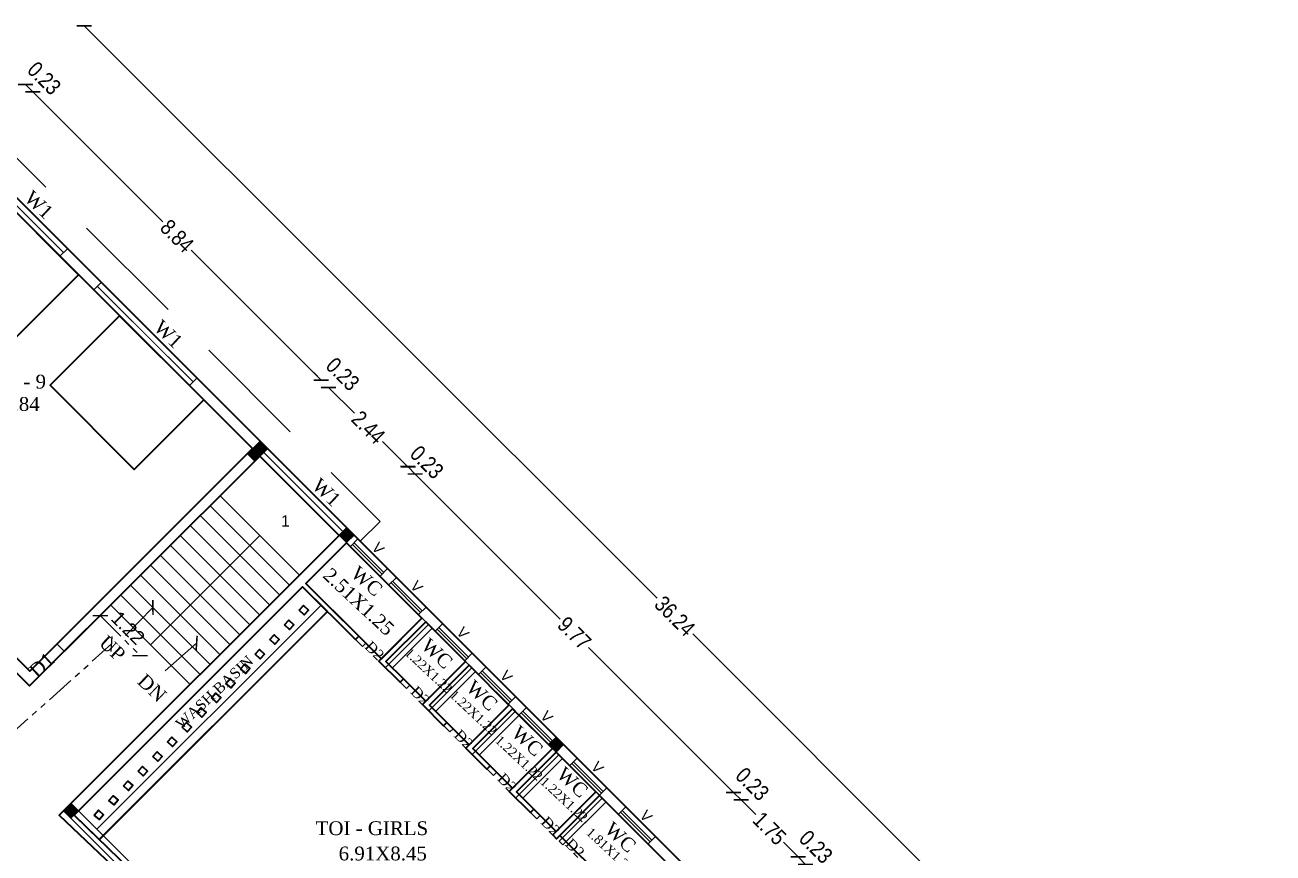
# Model space of a CAD drawing. Header units: metres. Extents: x 43 to 977, y 102 to 459.
# Drawn here: x 796.61 to 823.69, y 245.33 to 263.3 of the extents above; entities that cross this region are included whole.
import ezdxf

# ---------------------------------------------------------------- set-up
doc = ezdxf.new("R2010")
doc.units = ezdxf.units.M
doc.header["$MEASUREMENT"] = 0
doc.header["$PDMODE"] = 3
doc.linetypes.add('HIDDEN', pattern=[0.375, 0.25, -0.125])
doc.linetypes.add('PHANTOM2', pattern=[1.25, 0.625, -0.125, 0.125, -0.125, 0.125, -0.125])
doc.layers.get('0').update_dxf_attribs({"lineweight": 0})
doc.layers.get('Defpoints').update_dxf_attribs({"lineweight": 0})
for name, color, linetype, lineweight in [('BLK_1_FLR_3_BLT_UP_AREA', 4, 'Continuous', 35), ('BLK_1_FLR_3_CARPET_AREA', 10, 'Continuous', 35), ('BLK_1_FLR_3_EXIT_WIDTH_STAIR', 4, 'Continuous', 30), ('BLK_1_FLR_3_REGULAR_ROOM_8', 117, 'Continuous', 35), ('BLK_1_FLR_3_ROOM_8_LIGHT_VENTILATION_1', 4, 'Continuous', 35), ('BLK_1_FLR_3_ROOM_8_LIGHT_VENTILATION_2', 4, 'Continuous', 35), ('BLK_1_FLR_3_WASH', 4, 'Continuous', 35), ('BLK_1_FLR_3_WATER_CLOSET', 4, 'Continuous', 35), ('Column', 1, 'Continuous', 0), ('DIST_EXIT', 7, 'Continuous', 35), ('DOOR', 1, 'Continuous', 0), ('ELEV', 2, 'Continuous', 0), ('fence', 15, 'Continuous', 0), ('hatch', 7, 'Continuous', 0), ('ILAND', 7, 'Continuous', 0), ('Staircase', 140, 'Continuous', 0), ('TEXT', 130, 'Continuous', 0), ('WALL', 7, 'Continuous', 0), ('WIN', 13, 'Continuous', 0)]:
    doc.layers.add(name, color=color, linetype=linetype, lineweight=lineweight)
doc.styles.add('ARIAL', font='arial.ttf')
doc.styles.add('ARIAL NARROW', font='')
doc.styles.add('style2', font='romantic.ttf')
doc.styles.add('style4', font='swissek.ttf')
doc.styles.add('visa', font='swissc.ttf')
doc.styles.get('ARIAL NARROW').set_extended_font_data('Lydian BT')
doc.dimstyles.new('o3', dxfattribs={"dimscale": 0.23, "dimtxt": 0.9, "dimasz": 1, "dimexe": 5, "dimexo": 9, "dimgap": 0.23, "dimtad": 0, "dimzin": 3, "dimdsep": 46, "dimtxsty": 'visa', "dimblk": 'ARCHTICK', "dimcen": 0.09, "dimse1": 1, "dimse2": 1, "dimclrd": 7, "dimclre": 256, "dimclrt": 7, "dimadec": 0, "dimazin": 0, "dimtfac": 0.23, "dimtofl": 0, "dimtmove": 2, "dimatfit": 1, "dimldrblk": 'ARCHTICK', "dimfxl": 0, "dimtolj": 1, "dimtzin": 0, "dimarcsym": 0})
doc.dimstyles.new('OPEN SPACE', dxfattribs={"dimtxt": 0.3, "dimasz": 0.23, "dimexe": 0.1875, "dimexo": 0.0625, "dimgap": 0.09, "dimtad": 3, "dimzin": 0, "dimdsep": 46, "dimtxsty": 'ARIAL', "dimblk": 'OBLIQUE', "dimcen": 0.09, "dimse1": 1, "dimse2": 1, "dimclrd": 6, "dimclre": 6, "dimclrt": 7, "dimadec": 0, "dimazin": 0, "dimtfac": 0.5, "dimtix": 1, "dimtmove": 0, "dimatfit": 3, "dimfxl": 0, "dimtolj": 1, "dimtzin": 0, "dimarcsym": 0})

# ---------------------------------------------------------------- blocks, each defined once
blk = doc.blocks.new('_ArchTick')
at = {"color": 0, "const_width": 0.15}
blk.add_lwpolyline([(-0.5, -0.5), (0.5, 0.5)], dxfattribs=at)
blk = doc.blocks.new('*D249')
at = {"layer": 'Defpoints', "color": 0, "lineweight": 30}
for p in [(796.685, 259.288), (767.391, 237.329), (771.083, 233.644)]:
    blk.add_point(p, dxfattribs=at)
at = {"layer": 'WALL', "color": 7, "lineweight": -2}
for p, q in [((792.993, 262.974), (780.579, 250.539)), ((767.391, 237.329), (779.805, 249.764))]:
    blk.add_line(p, q, dxfattribs=at)
at = {"layer": 'WALL', "color": 7, "lineweight": -2, "xscale": 0.23, "yscale": 0.23, "zscale": 0.23}
for p, rotation in [((792.993, 262.974), 45.04675149173291), ((767.391, 237.329), 225.0467514917329)]:
    blk.add_blockref('_ArchTick', p, dxfattribs=dict(at, rotation=rotation))
at = {"layer": 'WALL', "color": 7, "insert": (780.192, 250.152), "char_height": 0.345, "attachment_point": 5, "rotation": 45.0468, "style": 'visa'}
blk.add_mtext('\\A1;36.24', dxfattribs=at)
blk = doc.blocks.new('*D70')
at = {"layer": 'Defpoints', "color": 0, "lineweight": 30}
for p in [(796.784, 261.844), (795.02, 260.403), (795.182, 260.241)]:
    blk.add_point(p, dxfattribs=at)
at = {"layer": 'WALL', "color": 7, "lineweight": -2}
blk.add_line((796.623, 262.005), (796.784, 261.844), dxfattribs=at)
at = {"layer": 'WALL', "color": 7, "lineweight": -2, "xscale": 0.23, "yscale": 0.23, "zscale": 0.23}
for p, rotation in [((796.623, 262.005), 134.9999999999899), ((796.784, 261.844), 314.9999999999899)]:
    blk.add_blockref('_ArchTick', p, dxfattribs=dict(at, rotation=rotation))
at = {"layer": 'WALL', "color": 7, "insert": (797.029, 262.141), "char_height": 0.345, "attachment_point": 5, "rotation": 315, "style": 'visa'}
blk.add_mtext('\\A1;0.23', dxfattribs=at)
blk = doc.blocks.new('*D71')
at = {"layer": 'Defpoints', "color": 0, "lineweight": 30}
for p in [(795.182, 260.241), (803.038, 255.589), (800.801, 253.353)]:
    blk.add_point(p, dxfattribs=at)
at = {"layer": 'WALL', "color": 7, "lineweight": -2}
for p, q in [((796.784, 261.844), (799.606, 259.022)), ((803.038, 255.589), (800.217, 258.411))]:
    blk.add_line(p, q, dxfattribs=at)
at = {"layer": 'WALL', "color": 7, "lineweight": -2, "xscale": 0.23, "yscale": 0.23, "zscale": 0.23}
for p, rotation in [((796.784, 261.844), 135.0000000061167), ((803.038, 255.589), 315.0000000061167)]:
    blk.add_blockref('_ArchTick', p, dxfattribs=dict(at, rotation=rotation))
at = {"layer": 'WALL', "color": 7, "insert": (799.911, 258.716), "char_height": 0.345, "attachment_point": 5, "rotation": 315, "style": 'visa'}
blk.add_mtext('\\A1;8.84', dxfattribs=at)
blk = doc.blocks.new('*D72')
at = {"layer": 'Defpoints', "color": 0, "lineweight": 30}
for p in [(803.2, 255.428), (800.801, 253.353), (800.963, 253.191)]:
    blk.add_point(p, dxfattribs=at)
at = {"layer": 'WALL', "color": 7, "lineweight": -2}
for p, q in [((803.038, 255.589), (802.876, 255.752)), ((803.2, 255.428), (803.362, 255.265))]:
    blk.add_line(p, q, dxfattribs=at)
at = {"layer": 'WALL', "color": 7, "lineweight": -2, "xscale": 0.23, "yscale": 0.23, "zscale": 0.23}
for p, rotation in [((803.038, 255.589), 315.0000000061167), ((803.2, 255.428), 135.0000000061167)]:
    blk.add_blockref('_ArchTick', p, dxfattribs=dict(at, rotation=rotation))
at = {"layer": 'WALL', "color": 7, "insert": (803.504, 255.721), "char_height": 0.345, "attachment_point": 5, "rotation": 315, "style": 'visa'}
blk.add_mtext('\\A1;0.23', dxfattribs=at)
blk = doc.blocks.new('*D73')
at = {"layer": 'Defpoints', "color": 0, "lineweight": 30}
for p in [(804.924, 253.704), (800.963, 253.191), (802.687, 251.467)]:
    blk.add_point(p, dxfattribs=at)
at = {"layer": 'WALL', "color": 7, "lineweight": -2}
for p, q in [((803.2, 255.428), (803.757, 254.871)), ((804.924, 253.704), (804.367, 254.261))]:
    blk.add_line(p, q, dxfattribs=at)
at = {"layer": 'WALL', "color": 7, "lineweight": -2, "xscale": 0.23, "yscale": 0.23, "zscale": 0.23}
for p, rotation in [((803.2, 255.428), 135.0000000061167), ((804.924, 253.704), 315.0000000061167)]:
    blk.add_blockref('_ArchTick', p, dxfattribs=dict(at, rotation=rotation))
at = {"layer": 'WALL', "color": 7, "insert": (804.062, 254.566), "char_height": 0.345, "attachment_point": 5, "rotation": 315, "style": 'visa'}
blk.add_mtext('\\A1;2.44', dxfattribs=at)
blk = doc.blocks.new('*D74')
at = {"layer": 'Defpoints', "color": 0, "lineweight": 30}
for p in [(805.076, 253.552), (802.677, 251.476), (802.791, 251.267)]:
    blk.add_point(p, dxfattribs=at)
at = {"layer": 'WALL', "color": 7, "lineweight": -2}
blk.add_line((804.914, 253.713), (805.076, 253.552), dxfattribs=at)
at = {"layer": 'WALL', "color": 7, "lineweight": -2, "xscale": 0.23, "yscale": 0.23, "zscale": 0.23}
for p, rotation in [((804.914, 253.713), 135.0000000061167), ((805.076, 253.552), 315.0000000061167)]:
    blk.add_blockref('_ArchTick', p, dxfattribs=dict(at, rotation=rotation))
at = {"layer": 'WALL', "color": 7, "insert": (805.33, 253.809), "char_height": 0.345, "attachment_point": 5, "rotation": 315, "style": 'visa'}
blk.add_mtext('\\A1;0.23', dxfattribs=at)
blk = doc.blocks.new('*D75')
at = {"layer": 'Defpoints', "color": 0, "lineweight": 30}
for p in [(802.791, 251.267), (811.985, 246.643), (809.322, 243.98)]:
    blk.add_point(p, dxfattribs=at)
at = {"layer": 'WALL', "color": 7, "lineweight": -2}
for p, q in [((805.076, 253.552), (808.224, 250.404)), ((811.985, 246.643), (808.837, 249.791))]:
    blk.add_line(p, q, dxfattribs=at)
at = {"layer": 'WALL', "color": 7, "lineweight": -2, "xscale": 0.23, "yscale": 0.23, "zscale": 0.23}
for p, rotation in [((805.076, 253.552), 135.0000000061167), ((811.985, 246.643), 315.0000000061167)]:
    blk.add_blockref('_ArchTick', p, dxfattribs=dict(at, rotation=rotation))
at = {"layer": 'WALL', "color": 7, "insert": (808.53, 250.097), "char_height": 0.345, "attachment_point": 5, "rotation": 315, "style": 'visa'}
blk.add_mtext('\\A1;9.77', dxfattribs=at)
blk = doc.blocks.new('*D76')
at = {"layer": 'Defpoints', "color": 0, "lineweight": 30}
for p in [(812.146, 246.481), (809.322, 243.98), (809.512, 243.847)]:
    blk.add_point(p, dxfattribs=at)
at = {"layer": 'WALL', "color": 7, "lineweight": -2}
blk.add_line((811.985, 246.643), (812.146, 246.481), dxfattribs=at)
at = {"layer": 'WALL', "color": 7, "lineweight": -2, "xscale": 0.23, "yscale": 0.23, "zscale": 0.23}
for p, rotation in [((811.985, 246.643), 135.0000000061167), ((812.146, 246.481), 315.0000000061167)]:
    blk.add_blockref('_ArchTick', p, dxfattribs=dict(at, rotation=rotation))
at = {"layer": 'WALL', "color": 7, "insert": (812.391, 246.825), "char_height": 0.345, "attachment_point": 5, "rotation": 315, "style": 'visa'}
blk.add_mtext('\\A1;0.23', dxfattribs=at)
blk = doc.blocks.new('*D77')
at = {"layer": 'Defpoints', "color": 0, "lineweight": 30}
for p in [(813.385, 245.243), (809.512, 243.847), (810.601, 242.46)]:
    blk.add_point(p, dxfattribs=at)
at = {"layer": 'WALL', "color": 7, "lineweight": -2}
for p, q in [((812.146, 246.481), (812.466, 246.162)), ((813.385, 245.243), (813.065, 245.563))]:
    blk.add_line(p, q, dxfattribs=at)
at = {"layer": 'WALL', "color": 7, "lineweight": -2, "xscale": 0.23, "yscale": 0.23, "zscale": 0.23}
for p, rotation in [((812.146, 246.481), 135.0000000061167), ((813.385, 245.243), 315.0000000061167)]:
    blk.add_blockref('_ArchTick', p, dxfattribs=dict(at, rotation=rotation))
at = {"layer": 'WALL', "color": 7, "insert": (812.765, 245.862), "char_height": 0.345, "attachment_point": 5, "rotation": 315, "style": 'visa'}
blk.add_mtext('\\A1;1.75', dxfattribs=at)
blk = doc.blocks.new('*D78')
at = {"layer": 'Defpoints', "color": 0, "lineweight": 30}
for p in [(813.546, 245.081), (810.601, 242.46), (810.78, 242.315)]:
    blk.add_point(p, dxfattribs=at)
at = {"layer": 'WALL', "color": 7, "lineweight": -2}
blk.add_line((813.385, 245.243), (813.546, 245.081), dxfattribs=at)
at = {"layer": 'WALL', "color": 7, "lineweight": -2, "xscale": 0.23, "yscale": 0.23, "zscale": 0.23}
for p, rotation in [((813.385, 245.243), 135.0000000061167), ((813.546, 245.081), 315.0000000061167)]:
    blk.add_blockref('_ArchTick', p, dxfattribs=dict(at, rotation=rotation))
at = {"layer": 'WALL', "color": 7, "insert": (813.769, 245.462), "char_height": 0.345, "attachment_point": 5, "rotation": 315, "style": 'visa'}
blk.add_mtext('\\A1;0.23', dxfattribs=at)
blk = doc.blocks.new('*D81')
at = {"layer": 'Defpoints', "color": 0, "lineweight": 30}
for p in [(795.295, 260.677), (823.523, 237.656), (820.922, 235.054)]:
    blk.add_point(p, dxfattribs=at)
at = {"layer": 'WALL', "color": 7, "lineweight": -2}
for p, q in [((797.896, 263.279), (810.323, 250.855)), ((823.523, 237.656), (811.097, 250.081))]:
    blk.add_line(p, q, dxfattribs=at)
at = {"layer": 'WALL', "color": 7, "lineweight": -2, "xscale": 0.23, "yscale": 0.23, "zscale": 0.23}
for p, rotation in [((797.896, 263.279), 135.004635779225), ((823.523, 237.656), 315.004635779225)]:
    blk.add_blockref('_ArchTick', p, dxfattribs=dict(at, rotation=rotation))
at = {"layer": 'WALL', "color": 7, "insert": (810.71, 250.468), "char_height": 0.345, "attachment_point": 5, "rotation": 315.0046, "style": 'visa'}
blk.add_mtext('\\A1;36.24', dxfattribs=at)
blk = doc.blocks.new('_Oblique')
at = {"color": 0, "linetype": 'ByBlock', "lineweight": -2}
blk.add_line((-0.5, -0.5), (0.5, 0.5), dxfattribs=at)
blk = doc.blocks.new('*D860')
at = {"layer": 'Defpoints', "color": 0, "lineweight": 30}
for p in [(798.492, 249.865), (798.492, 249.865), (786.903, 239.477)]:
    blk.add_point(p, dxfattribs=at)
at = {"layer": 'DIST_EXIT', "color": 7, "linetype": 'PHANTOM2', "lineweight": -2}
blk.add_line((786.903, 239.477), (798.492, 249.865), dxfattribs=at)
at = {"layer": 'DIST_EXIT', "color": 7, "lineweight": -2, "xscale": 0.23, "yscale": 0.23, "zscale": 0.23}
for p, rotation in [((798.492, 249.865), 41.87082986993954), ((786.903, 239.477), 221.8708298699395)]:
    blk.add_blockref('_Oblique', p, dxfattribs=dict(at, rotation=rotation))
at = {"layer": 'DIST_EXIT', "color": 7, "lineweight": 35, "insert": (792.535, 244.852), "char_height": 0.3, "attachment_point": 5, "rotation": 41.8708, "style": 'ARIAL'}
blk.add_mtext('\\A1;15.56', dxfattribs=at)
blk = doc.blocks.new('*D907')
at = {"layer": 'BLK_1_FLR_3_EXIT_WIDTH_STAIR', "color": 1, "linetype": 'PHANTOM2', "lineweight": -2}
blk.add_line((798.249, 250.474), (799.108, 249.615), dxfattribs=at)
at = {"layer": 'Defpoints', "color": 0, "lineweight": 30}
for p in [(798.586, 250.811), (799.445, 249.952), (799.108, 249.615)]:
    blk.add_point(p, dxfattribs=at)
at = {"layer": 'BLK_1_FLR_3_EXIT_WIDTH_STAIR', "color": 1, "lineweight": -2, "xscale": 0.23, "yscale": 0.23, "zscale": 0.23}
for p, rotation in [((798.249, 250.474), 135.0000000004698), ((799.108, 249.615), 315.0000000004699)]:
    blk.add_blockref('_Oblique', p, dxfattribs=dict(at, rotation=rotation))
at = {"layer": 'BLK_1_FLR_3_EXIT_WIDTH_STAIR', "color": 1, "lineweight": 35, "insert": (798.849, 250.215), "char_height": 0.3, "attachment_point": 5, "rotation": 315, "style": 'ARIAL'}
blk.add_mtext('\\A1;1.22', dxfattribs=at)

msp = doc.modelspace()

# ---------------------------------------------------------------- hatches: boundary and pattern name
at = {"layer": 'hatch'}
h = msp.add_hatch(dxfattribs=at)
h.set_pattern_fill('ANSI31', color=256, scale=0.025396, angle=90, style=0)
h.set_pattern_definition([(135, (6172.2093928, 1824.65195), (0.0022447263868, 0.0022447263868), [])])
h.paths.add_polyline_path([(801.44017, 253.99141), (801.60179, 253.82979), (801.87116, 254.09916), (801.70954, 254.26078)])
h = msp.add_hatch(dxfattribs=at)
h.set_pattern_fill('ANSI31', color=256, scale=0.025396, angle=90, style=0)
h.set_pattern_definition([(135, (6172.2093928, 1824.65195), (0.0022447263868, 0.0022447263868), [])])
h.paths.add_polyline_path([(801.44017, 253.99141), (801.60179, 253.82979), (801.87116, 254.09916), (801.70954, 254.26078)])
h = msp.add_hatch(dxfattribs=at)
h.set_pattern_fill('ANSI31', color=256, scale=0.025396, angle=90, style=0)
h.set_pattern_definition([(135, (6174.0885392, 1822.778976), (0.0022447263868, 0.0022447263868), [])])
h.paths.add_polyline_path([(803.42707, 252.22619), (803.58869, 252.06457), (803.75031, 252.22619), (803.58869, 252.38781)])
h = msp.add_hatch(dxfattribs=at)
h.set_pattern_fill('ANSI31', color=256, scale=0.025396, angle=90, style=0)
h.set_pattern_definition([(315, (2378.6865913, 5618.180924), (0.0022447263868, 0.0022447263868), [])])
h.paths.add_polyline_path([(808.29542, 247.68107), (808.1338, 247.84269), (807.97218, 247.68107), (808.1338, 247.51945)])
h = msp.add_hatch(dxfattribs=at)
h.set_pattern_fill('ANSI31', color=256, scale=0.025396, angle=90, style=0)
h.set_pattern_definition([(135, (6168.216335, 1816.906772), (0.0022447263868, 0.0022447263868), [])])
h.paths.add_polyline_path([(797.77036, 246.24624), (797.60874, 246.40786), (797.44712, 246.24624), (797.60874, 246.08462)])
h = msp.add_hatch(dxfattribs=at)
h.set_pattern_fill('ANSI31', color=256, scale=0.025396, angle=90, style=0)
h.set_pattern_definition([(135, (6168.216335, 1816.906772), (0.0022447263868, 0.0022447263868), [])])
h.paths.add_polyline_path([(797.77036, 246.24624), (797.60874, 246.40786), (797.44712, 246.24624), (797.60874, 246.08462)])

# ---------------------------------------------------------------- linework, layer by layer
at = {"layer": 'BLK_1_FLR_3_BLT_UP_AREA', "color": 26, "lineweight": 35}
msp.add_lwpolyline([(795.29486, 260.67749), (820.91994, 235.05241), (808.76937, 222.90184)], dxfattribs=at)
at = {"layer": 'BLK_1_FLR_3_CARPET_AREA', "color": 15, "lineweight": 35, "ltscale": 20}
for points in [[(790.31881, 255.38237), (796.71216, 248.95383), (801.70846, 253.94063), (803.42766, 252.22143), (797.35247, 246.14625), (801.66288, 242.05632), (799.28317, 239.67662), (795.28082, 243.64895)], [(803.81303, 240.1994), (797.67819, 246.14873), (802.63606, 251.10659), (803.7797, 249.96294), (803.85153, 250.03478), (802.70789, 251.17842), (803.58928, 252.05981), (805.22431, 250.42477), (804.29051, 249.49097), (804.74843, 249.03304), (804.82026, 249.10488), (804.44315, 249.48199), (805.30512, 250.34396), (806.1671, 249.48199), (805.23329, 248.54818), (805.69122, 248.09026), (805.76305, 248.16209), (805.38593, 248.5392), (806.24791, 249.40118), (807.10988, 248.5392), (806.17608, 247.6054), (806.634, 247.14747), (806.70583, 247.21931), (806.32872, 247.59642), (807.19069, 248.45839), (808.05267, 247.59642), (807.11886, 246.66261), (807.57679, 246.20469), (807.64862, 246.27652), (807.2715, 246.65363), (808.13348, 247.51561), (808.99545, 246.65363), (808.06165, 245.71983), (808.14246, 245.63902), (809.07626, 246.57282), (810.49333, 245.15575)]]:
    msp.add_lwpolyline(points, dxfattribs=at)
at = {"layer": 'BLK_1_FLR_3_REGULAR_ROOM_8', "color": 3, "lineweight": 35, "ltscale": 20}
msp.add_lwpolyline([(795.29277, 260.35632), (790.46284, 255.52639), (796.71691, 249.27232), (801.54684, 254.10225)], close=True, dxfattribs=at)
at = {"layer": 'BLK_1_FLR_3_ROOM_8_LIGHT_VENTILATION_1', "color": 3, "lineweight": 35, "ltscale": 20}
msp.add_lwpolyline([(795.94232, 259.70677), (794.43618, 258.20063), (796.26788, 256.36893), (797.77402, 257.87507)], close=True, dxfattribs=at)
at = {"layer": 'BLK_1_FLR_3_ROOM_8_LIGHT_VENTILATION_2', "color": 3, "lineweight": 35, "ltscale": 20}
msp.add_lwpolyline([(798.66206, 256.98703), (797.15593, 255.48088), (798.98329, 253.65354), (800.49067, 255.15842)], close=True, dxfattribs=at)
at = {"layer": 'BLK_1_FLR_3_WASH', "color": 55, "lineweight": 35, "ltscale": 20}
msp.add_line((798.226, 245.61907), (803.17479, 250.56786), dxfattribs=at)
msp.add_lwpolyline([(803.17479, 250.56786), (802.63606, 251.10659), (797.67819, 246.14873), (798.2252, 245.61826)], close=True, dxfattribs=at)
at = {"layer": 'BLK_1_FLR_3_WASH', "color": 60, "lineweight": 35}
for points in [[(802.55941, 250.5961), (802.65209, 250.69836), (802.76213, 250.59863), (802.66946, 250.49637)], [(802.24203, 250.27872), (802.3347, 250.38098), (802.44475, 250.28124), (802.35208, 250.17899)], [(801.92464, 249.96133), (802.01732, 250.06359), (802.12737, 249.96386), (802.03469, 249.8616)], [(801.60726, 249.64395), (801.69993, 249.74621), (801.80998, 249.64648), (801.71731, 249.54422)], [(801.28987, 249.32657), (801.38255, 249.42882), (801.4926, 249.32909), (801.39992, 249.22683)], [(800.97249, 249.00918), (801.06516, 249.11144), (801.17521, 249.01171), (801.08254, 248.90945)], [(800.65511, 248.6918), (800.74778, 248.79406), (800.85783, 248.69432), (800.76515, 248.59206)], [(800.33772, 248.37441), (800.4304, 248.47667), (800.54044, 248.37694), (800.44777, 248.27468)], [(800.02034, 248.05703), (800.11301, 248.15929), (800.22306, 248.05955), (800.13038, 247.95729)], [(799.70295, 247.73964), (799.79563, 247.8419), (799.90567, 247.74217), (799.813, 247.63991)], [(799.38557, 247.42226), (799.47824, 247.52452), (799.58829, 247.42478), (799.49562, 247.32253)], [(799.06818, 247.10487), (799.16086, 247.20713), (799.27091, 247.1074), (799.17823, 247.00514)], [(798.7508, 246.78749), (798.84347, 246.88975), (798.95352, 246.79002), (798.86085, 246.68776)], [(798.43341, 246.47011), (798.52609, 246.57236), (798.63614, 246.47263), (798.54346, 246.37037)], [(798.11603, 246.15272), (798.20871, 246.25498), (798.31875, 246.15525), (798.22608, 246.05299)]]:
    msp.add_lwpolyline(points, close=True, dxfattribs=at)
at = {"layer": 'BLK_1_FLR_3_WATER_CLOSET', "color": 2, "lineweight": 35, "ltscale": 20}
for points in [[(803.58928, 252.05981), (802.70789, 251.17842), (804.34292, 249.54338), (805.22431, 250.42477)], [(805.30512, 250.34396), (804.44315, 249.48199), (804.82026, 249.10488), (805.30512, 248.62001), (806.1671, 249.48199)], [(806.24791, 249.40118), (805.38593, 248.5392), (805.76305, 248.16209), (806.24791, 247.67723), (807.10988, 248.5392)], [(808.05267, 247.59642), (807.19069, 248.45839), (806.32872, 247.59642), (806.70583, 247.21931), (807.19069, 246.73444)], [(808.99545, 246.65363), (808.13348, 247.51561), (807.2715, 246.65363), (807.64862, 246.27652), (808.13348, 245.79166)], [(809.07626, 246.57282), (808.21429, 245.71085), (808.69409, 245.23105), (808.69755, 245.22759), (809.63136, 244.29378), (810.49333, 245.15575)]]:
    msp.add_lwpolyline(points, close=True, dxfattribs=at)
at = {"layer": 'Column'}
for points in [[(801.44017, 253.99141), (801.70954, 254.26078), (801.87116, 254.09916), (801.60179, 253.82979), (801.44017, 253.99141)], [(801.44017, 253.99141), (801.70954, 254.26078), (801.87116, 254.09916), (801.60179, 253.82979), (801.44017, 253.99141)], [(803.42707, 252.22619), (803.58869, 252.38781), (803.75031, 252.22619), (803.58869, 252.06457), (803.42707, 252.22619)], [(808.1338, 247.51945), (808.29542, 247.68107), (808.1338, 247.84269), (807.97218, 247.68107), (808.1338, 247.51945)], [(797.44712, 246.24624), (797.60874, 246.40786), (797.77036, 246.24624), (797.60874, 246.08462), (797.44712, 246.24624)], [(797.44712, 246.24624), (797.60874, 246.40786), (797.77036, 246.24624), (797.60874, 246.08462), (797.44712, 246.24624)]]:
    msp.add_lwpolyline(points, dxfattribs=at)
at = {"layer": 'DOOR', "color": 2, "ltscale": 20}
for p, q in [((803.83433, 252.14216), (803.67271, 251.98054)), ((804.31583, 251.33742), (804.47745, 251.49904)), ((804.66908, 251.30741), (804.50746, 251.14579)), ((805.15058, 250.50267), (805.3122, 250.66429)), ((805.67227, 250.30422), (805.51065, 250.1426)), ((806.15377, 249.49948), (806.31539, 249.6611)), ((806.61304, 249.36345), (806.45142, 249.20183)), ((807.09454, 248.55871), (807.25616, 248.72034)), ((807.49068, 248.48581), (807.32906, 248.32419)), ((807.97218, 247.68107), (808.1338, 247.84269)), ((808.59145, 247.38504), (808.42983, 247.22342)), ((809.07295, 246.5803), (809.23457, 246.74192)), ((809.64678, 246.32972), (809.48516, 246.1681)), ((810.12828, 245.52498), (810.2899, 245.6866))]:
    msp.add_line(p, q, dxfattribs=at)
at = {"layer": 'ELEV', "linetype": 'HIDDEN', "ltscale": 10}
for p, q in [((803.75352, 252.06135), (804.39664, 251.41823)), ((803.83433, 252.14216), (804.47745, 251.49904)), ((803.67271, 251.98054), (804.31583, 251.33742)), ((803.71761, 252.02544), (804.36073, 251.38232)), ((804.66908, 251.30741), (805.3122, 250.66429)), ((804.50746, 251.14579), (805.15058, 250.50267)), ((804.55236, 251.19069), (805.19548, 250.54757)), ((804.58827, 251.2266), (805.23139, 250.58348)), ((805.55555, 250.18749), (806.19867, 249.54438)), ((805.59146, 250.22341), (806.23458, 249.58029)), ((805.67227, 250.30422), (806.31539, 249.6611)), ((805.51065, 250.1426), (806.15377, 249.49948)), ((806.61304, 249.36345), (807.25616, 248.72034)), ((806.45142, 249.20183), (807.09454, 248.55871)), ((806.49631, 249.24673), (807.13943, 248.60361)), ((806.53223, 249.28264), (807.17535, 248.63952)), ((807.32906, 248.32419), (807.97218, 247.68107)), ((807.37396, 248.36909), (808.01708, 247.72597)), ((807.40987, 248.405), (808.05299, 247.76188)), ((807.49068, 248.48581), (808.1338, 247.84269)), ((808.42983, 247.22342), (809.07295, 246.5803)), ((808.47473, 247.26831), (809.11785, 246.62519)), ((808.51064, 247.30423), (809.15376, 246.66111)), ((808.59145, 247.38504), (809.23457, 246.74192)), ((809.48516, 246.1681), (810.12828, 245.52498)), ((809.53005, 246.21299), (810.17317, 245.56987)), ((809.56597, 246.24891), (810.20909, 245.60579)), ((809.64678, 246.32972), (810.2899, 245.6866))]:
    msp.add_line(p, q, dxfattribs=at)
at = {"layer": 'fence', "linetype": 'HIDDEN', "ltscale": 10}
msp.add_line((795.29693, 261.54154), (804.31567, 252.5228), dxfattribs=at)
at = {"layer": 'ILAND', "color": 5, "ltscale": 45}
msp.add_line((808.20202, 245.58362), (808.28283, 245.50281), dxfattribs=at)
at = {"layer": 'Staircase'}
for p, q in [((800.84757, 253.07557), (802.56201, 251.36113)), ((800.41658, 252.64458), (802.13102, 250.93014)), ((800.63207, 252.86007), (802.34918, 251.14296)), ((800.20108, 252.42908), (801.91552, 250.71464)), ((801.70716, 252.21597), (799.33673, 249.84554)), ((799.98559, 252.21359), (801.70003, 250.49915)), ((799.7701, 251.9981), (801.48454, 250.28366)), ((799.33911, 251.56711), (801.05355, 249.85267)), ((799.5546, 251.7826), (801.26904, 250.06816)), ((799.12362, 251.35162), (800.83806, 249.63718)), ((798.90812, 251.13612), (800.62732, 249.41693)), ((798.69263, 250.92063), (800.40707, 249.20619)), ((798.47713, 250.70513), (800.19157, 248.9907))]:
    msp.add_line(p, q, dxfattribs=at)
at = {"layer": 'WALL'}
for p, q in [((797.37009, 258.27817), (797.53171, 258.43979)), ((798.10259, 257.54567), (798.26421, 257.70729)), ((800.17824, 255.47002), (800.33986, 255.63164)), ((801.15046, 254.82604), (800.55785, 255.41864)), ((800.98884, 254.66442), (800.55785, 255.0954)), ((797.31119, 249.86243), (801.54851, 254.09975)), ((797.47281, 249.70081), (801.71013, 253.93813)), ((797.44712, 246.24624), (803.58869, 252.38781)), ((802.7073, 251.18318), (803.58869, 252.06457)), ((805.36469, 250.28857), (803.58869, 252.06457)), ((806.12028, 249.85621), (803.75031, 252.22619)), ((797.77036, 246.24624), (802.63547, 251.11135)), ((802.63547, 251.11135), (803.9371, 249.80971)), ((802.7073, 251.18318), (804.00893, 249.88154)), ((798.17288, 245.84371), (803.03799, 250.70882)), ((804.43088, 249.35476), (805.36469, 250.28857)), ((804.58352, 249.34578), (805.4455, 250.20776)), ((805.95866, 249.69459), (805.4455, 250.20776)), ((797.31119, 249.86243), (797.47281, 249.70081)), ((803.9371, 249.80971), (804.00893, 249.88154)), ((806.30747, 249.34578), (805.95866, 249.69459)), ((806.12028, 249.85621), (808.51092, 247.46558)), ((804.43088, 249.35476), (804.8888, 248.89684)), ((804.58352, 249.34578), (804.96064, 248.96867)), ((805.37367, 248.41198), (806.30747, 249.34578)), ((805.52631, 248.403), (806.38828, 249.26497)), ((807.25026, 248.403), (806.38828, 249.26497)), ((804.8888, 248.89684), (804.96064, 248.96867)), ((805.37367, 248.41198), (805.83159, 247.95405)), ((805.52631, 248.403), (805.90342, 248.02588)), ((806.31645, 247.46919), (807.25026, 248.403)), ((806.46909, 247.46021), (807.33107, 248.32219)), ((808.19304, 247.46021), (807.33107, 248.32219)), ((805.83159, 247.95405), (805.90342, 248.02588)), ((806.31645, 247.46919), (806.77437, 247.01127)), ((806.46909, 247.46021), (806.84621, 247.0831)), ((807.25924, 246.52641), (808.19304, 247.46021)), ((807.25924, 246.52641), (808.19304, 247.46021)), ((808.51092, 247.46558), (810.65912, 245.31737)), ((807.41188, 246.51743), (808.27385, 247.3794)), ((807.41188, 246.51743), (808.27385, 247.3794)), ((808.3493, 247.30396), (808.27385, 247.3794)), ((808.3493, 247.30396), (809.13583, 246.51743)), ((806.77437, 247.01127), (806.84621, 247.0831)), ((797.60874, 246.40786), (803.81719, 240.1994)), ((807.25924, 246.52641), (807.71716, 246.06848)), ((807.41188, 246.51743), (807.78899, 246.14031)), ((808.20202, 245.58362), (809.13583, 246.51743)), ((808.20202, 245.58362), (809.13583, 246.51743)), ((808.28283, 245.50281), (809.21664, 246.43662)), ((808.35466, 245.57464), (809.21664, 246.43662)), ((809.21664, 246.43662), (810.4975, 245.15575)), ((797.44712, 246.24624), (801.99223, 241.70112)), ((807.71716, 246.06848), (807.78899, 246.14031))]:
    msp.add_line(p, q, dxfattribs=at)
at = {"layer": 'WALL', "ltscale": 20}
msp.add_line((803.88468, 252.09181), (804.31567, 252.5228), dxfattribs=at)
at = {"layer": 'WIN', "color": 7}
for p, q in [((795.29486, 260.67749), (800.55785, 255.41864)), ((795.29492, 260.35431), (801.55101, 254.10225)), ((803.94514, 252.03135), (801.15046, 254.82604)), ((800.98884, 254.66442), (803.42707, 252.22619))]:
    msp.add_line(p, q, dxfattribs=at)
at = {"layer": 'WIN', "const_width": 0.0254}
for points in [[(797.4509, 258.35898), (795.37525, 260.43463)], [(800.25905, 255.55083), (798.1834, 257.62648)], [(801.79278, 254.02078), (803.51197, 252.30158)]]:
    msp.add_lwpolyline(points, dxfattribs=at)

# ---------------------------------------------------------------- texts
at = {"lineweight": 80, "ltscale": 20, "insert": (802.16566, 252.65896), "char_height": 0.25, "attachment_point": 1, "style": 'style4'}
msp.add_mtext_dynamic_manual_height_columns('1', width=0.852409, gutter_width=50, heights=[0], dxfattribs=at)
at = {"layer": 'TEXT', "color": 4, "style": 'style2'}
for s, height, rotation, p in [('W1', 0.3, 316.679506, (796.57308, 259.51123)), ('W1', 0.3, 316.679506, (799.38123, 256.70307)), ('W1', 0.3, 316.679506, (802.81203, 253.26979)), ('WC', 0.3, 318.885789, (803.65599, 251.35453)), ('2.51X1.25', 0.3, 316.979851, (803.05291, 251.32501)), ('UP', 0.3, 316.679506, (798.19442, 249.85825)), ('D2', 0.23, 314.343052, (803.9666, 249.79035)), ('WC', 0.3, 316.979851, (805.18281, 249.79627)), ('D1', 0.3, 42.857557, (796.87517, 249.1108)), ('WASH BASIN', 0.23, 42.890791, (800.01154, 248.00079)), ('1.22X1.22', 0.2, 316.979851, (804.83507, 249.6472)), ('DN', 0.3, 316.679506, (799.02725, 249.02542)), ('WC', 0.3, 316.979851, (806.15671, 248.88356)), ('D2', 0.23, 314.343052, (804.95736, 248.80983)), ('1.22X1.22', 0.2, 316.979851, (805.80897, 248.73449)), ('D2', 0.23, 314.343052, (805.90014, 247.86705)), ('WC', 0.3, 316.979851, (807.14255, 247.8992)), ('1.22X1.22', 0.2, 316.979851, (806.79481, 247.75013)), ('WC', 0.3, 316.979851, (808.12051, 247.00362)), ('D2', 0.23, 314.343052, (806.84293, 246.92426)), ('1.22X1.22', 0.2, 316.979851, (807.77277, 246.85455)), ('D2', 0.23, 314.343052, (807.78571, 245.98148)), ('1.81X1.22', 0.2, 316.979851, (808.76957, 245.752)), ('WC', 0.3, 316.979851, (809.16155, 245.81021)), ('D2', 0.23, 314.343052, (808.31361, 245.50716))]:
    msp.add_text(s, height=height, rotation=rotation, dxfattribs=at).set_placement(p)
for s, p in [('CLASS - 9', (795.05408, 255.4074)), ('7.21X8.84', (795.01847, 254.92194)), ('TOI - GIRLS', (802.91716, 245.71648)), ('6.91X8.45', (803.41714, 245.16759))]:
    msp.add_text(s, height=0.3, dxfattribs=at).set_placement(p)
at = {"layer": 'TEXT', "style": 'ARIAL NARROW'}
for p in [(804.11991, 251.94375), (804.95466, 251.109), (805.95785, 250.10581), (806.89862, 249.16504), (807.77626, 248.2874), (808.87703, 247.18663), (809.93235, 246.13131)]:
    msp.add_text('V', height=0.22857, rotation=311.240984, dxfattribs=at).set_placement(p)

# ---------------------------------------------------------------- dimensions: what is measured, and where the dimension line sits
at = {"layer": 'BLK_1_FLR_3_EXIT_WIDTH_STAIR', "color": 1, "lineweight": 35}
dim = msp.add_aligned_dim(p1=(798.58556, 250.81117), p2=(799.44515, 249.95157), distance=-0.47627, dimstyle='OPEN SPACE', override={"dimpost": '\\X', "dimclrd": 1, "dimclrt": 1, "dimfxl": 0, "dimarcsym": 2}, dxfattribs=at)
dim.commit()
dim.dimension.update_dxf_attribs({"geometry": '*D907', "text_midpoint": (798.84872, 250.21474)})
at = {"layer": 'DIST_EXIT', "color": 7, "lineweight": 35}
dim = msp.add_aligned_dim(p1=(786.90262, 239.47668), p2=(798.49217, 249.86473), distance=0, dimstyle='OPEN SPACE', override={"dimpost": '\\X', "dimclrd": 7, "dimfxl": 0, "dimarcsym": 2}, dxfattribs=at)
dim.commit()
dim.dimension.update_dxf_attribs({"geometry": '*D860', "text_midpoint": (792.53509, 244.85178)})
at = {"layer": 'WALL'}
for p1, p2, distance, picture, middle in [((795.29486, 260.67749), (820.92201, 235.05449), 3.67933, '*D81', (810.7099, 250.46788)), ((796.68522, 259.28808), (771.08265, 233.64369), -5.21674, '*D249', (780.19213, 250.15167))]:
    dim = msp.add_aligned_dim(p1=p1, p2=p2, distance=distance, dimstyle='o3', override={"dimtxt": 1.5, "dimpost": '\\X'}, dxfattribs=at)
    dim.commit()
    dim.dimension.update_dxf_attribs({"geometry": picture, "text_midpoint": middle})
for base, p1, p2, angle, picture, middle, dimtype in [((796.78412, 261.84351), (795.02026, 260.40288), (795.18188, 260.24126), 315, '*D70', (797.02926, 262.14107), 161), ((803.19982, 255.42782), (800.80129, 253.35253), (800.96291, 253.19091), 135, '*D72', (803.50416, 255.721), 160), ((805.07588, 253.55176), (802.67735, 251.47647), (802.79062, 251.2665), 135, '*D74', (805.33019, 253.80895), 160), ((812.14631, 246.48133), (809.32199, 243.98024), (809.51248, 243.8475), 135, '*D76', (812.39052, 246.82471), 160), ((813.54622, 245.08141), (810.60129, 242.45972), (810.77955, 242.31474), 135, '*D78', (813.76897, 245.46196), 160)]:
    dim = msp.add_linear_dim(base=base, p1=p1, p2=p2, angle=angle, dimstyle='o3', override={"dimtxt": 1.5, "dimpost": '\\X'}, dxfattribs=at)
    dim.commit()
    dim.dimension.update_dxf_attribs({"geometry": picture, "text_midpoint": middle, "dimtype": dimtype})
for base, p1, p2, picture, middle in [((803.0382, 255.58944), (795.18188, 260.24126), (800.80129, 253.35253), '*D71', (799.91116, 258.71647)), ((804.92379, 253.70384), (800.96291, 253.19091), (802.68733, 251.46738), '*D73', (804.0618, 254.56583)), ((811.98469, 246.64295), (802.79062, 251.2665), (809.32199, 243.98024), '*D75', (808.53028, 250.09735)), ((813.3846, 245.24303), (809.51248, 243.8475), (810.60129, 242.45972), '*D77', (812.76546, 245.86218))]:
    dim = msp.add_linear_dim(base=base, p1=p1, p2=p2, angle=135, dimstyle='o3', override={"dimtxt": 1.5, "dimpost": '\\X'}, dxfattribs=at)
    dim.commit()
    dim.dimension.update_dxf_attribs({"geometry": picture, "text_midpoint": middle})

# ---------------------------------------------------------------- leaders
at = {"layer": 'WALL', "ltscale": 20}
for points in [[(799.38789, 250.65636), (798.78992, 250.04841)], [(800.33523, 249.87911), (799.65098, 249.2833)]]:
    msp.add_leader(points, dimstyle='o3', override={"dimgap": 0.23, "dimtad": 0}, dxfattribs=at)

doc.saveas('drawing.dxf')
